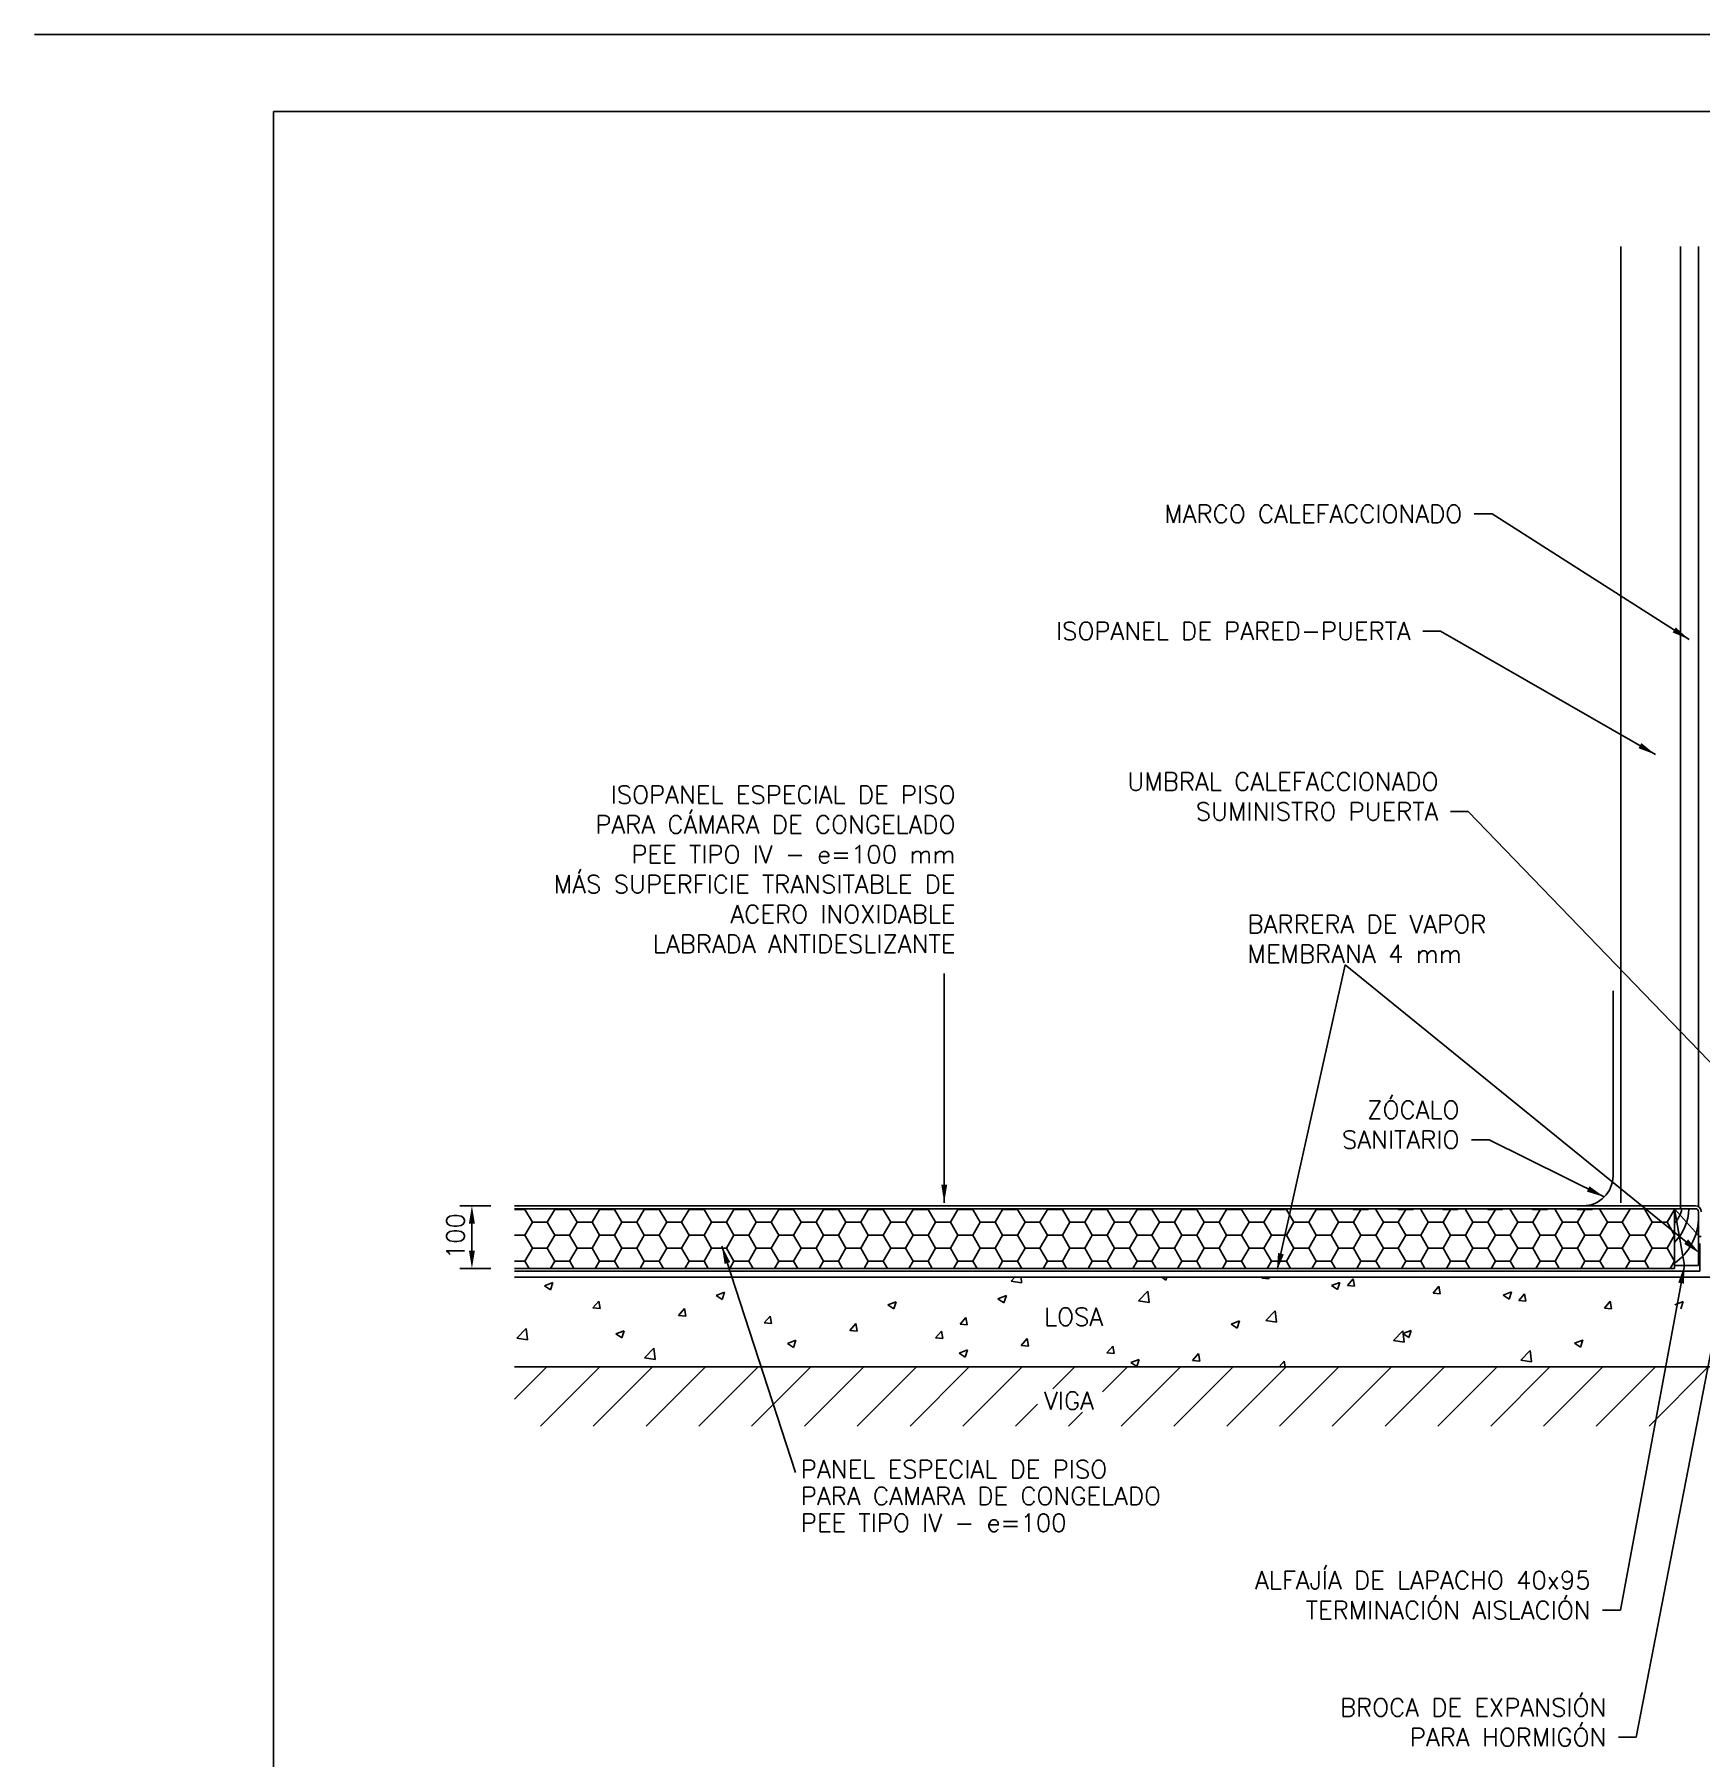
# Model space of a CAD drawing. Extents: x 2682 to 23682, y -29604 to -17724.
# Drawn here: x 6882 to 9672, y -26550 to -23664 of the extents above; entities that cross this region are included whole.
import ezdxf
from ezdxf.enums import TextEntityAlignment as Align

# ---------------------------------------------------------------- set-up
doc = ezdxf.new("R2010")
doc.units = 0
doc.header["$MEASUREMENT"] = 0
doc.header["$PDMODE"] = 33
doc.layers.get('DEFPOINTS').update_dxf_attribs({"linetype": 'CONTINUOUS'})
for name, color, linetype in [('0.6', 15, 'CONTINUOUS'), ('A_tabiq-paneles-fino', 10, 'CONTINUOUS'), ('CA-OIL', 244, 'CONTINUOUS'), ('Eq_camaras', 3, 'CONTINUOUS'), ('FI', 2, 'CONTINUOUS'), ('GR', 9, 'CONTINUOUS'), ('IS', 5, 'CONTINUOUS'), ('MF', 19, 'CONTINUOUS'), ('TX', 13, 'CONTINUOUS')]:
    doc.layers.add(name, color=color, linetype=linetype)
doc.styles.add('ROMANS', font='romans')
doc.styles.get("Standard").update_dxf_attribs({"font": 'ITALIC'})
doc.dimstyles.new('RPM 1-20', dxfattribs={"dimscale": 20, "dimtxt": 1.5, "dimasz": 1.5, "dimexe": 1, "dimexo": 2, "dimgap": 1, "dimtad": 0, "dimdec": 0, "dimtxsty": 'ROMANS', "dimcen": 1.5, "dimclrd": 256, "dimclre": 256, "dimclrt": 256, "dimadec": 0, "dimazin": 0, "dimtfac": 1, "dimtdec": 0, "dimtix": 1, "dimtmove": 2, "dimatfit": 0, "dimfxl": 1, "dimtolj": 1, "dimlwd": -1, "dimlwe": -1, "dimarcsym": 0})
doc.dimstyles.new('RPM 1-50', dxfattribs={"dimscale": 20, "dimtxt": 1.5, "dimasz": 1.5, "dimexe": 1, "dimexo": 2, "dimgap": 1, "dimtad": 0, "dimdec": 0, "dimtxsty": 'ROMANS', "dimcen": 1.5, "dimclrd": 256, "dimclre": 256, "dimclrt": 256, "dimadec": 0, "dimazin": 0, "dimtfac": 1, "dimtdec": 0, "dimtix": 1, "dimtmove": 2, "dimatfit": 0, "dimfxl": 1, "dimtolj": 1, "dimlwd": -1, "dimlwe": -1, "dimarcsym": 0})
doc.dimstyles.get("Standard").update_dxf_attribs({"dimtxt": 0.18, "dimasz": 0.18, "dimexe": 0.18, "dimexo": 0.0625, "dimgap": 0.09, "dimtad": 0, "dimtih": 1, "dimtoh": 1, "dimdec": 4, "dimzin": 0, "dimdsep": 46, "dimtxsty": 'Standard', "dimcen": 0.09, "dimadec": 0, "dimazin": 0, "dimtfac": 1, "dimtdec": 4, "dimtofl": 0, "dimtmove": 0, "dimatfit": 3, "dimfxl": 1, "dimtolj": 1, "dimtzin": 0, "dimarcsym": 0})

# ---------------------------------------------------------------- blocks, each defined once
blk = doc.blocks.new('*D432')
at = {"layer": 'DEFPOINTS', "color": 0, "transparency": 16777216}
for p in [(7686, -25625.6), (7614.5, -25730.6), (7686, -25730.6)]:
    blk.add_point(p, dxfattribs=at)
at = {"layer": 'TX', "transparency": 16777216}
for p, q in [((7646, -25625.6), (7594.5, -25625.6)), ((7614.5, -25655.6), (7614.5, -25700.6)), ((7646, -25730.6), (7594.5, -25730.6))]:
    blk.add_line(p, q, dxfattribs=at)
for points in [[(7609.5, -25655.6), (7619.5, -25655.6), (7614.5, -25625.6)], [(7609.5, -25700.6), (7619.5, -25700.6), (7614.5, -25730.6)]]:
    blk.add_solid(points, dxfattribs=at)
at = {"layer": 'TX', "transparency": 16777216, "insert": (7587, -25676.6), "char_height": 30, "attachment_point": 5, "rotation": 90, "style": 'ROMANS'}
blk.add_mtext('\\A1;100', dxfattribs=at)

msp = doc.modelspace()

# ---------------------------------------------------------------- linework, layer by layer
at = {"layer": '0.6'}
for p, q in [((10982.02535, -23793.22941), (7282.02535, -23793.22941)), ((7282.02535, -23793.22941), (7282.02535, -28933.22941))]:
    msp.add_line(p, q, dxfattribs=at)
at = {"layer": 'A_tabiq-paneles-fino'}
for p, q in [((9628.04879, -25630.56323), (9668.04879, -25675.63665)), ((9628.04879, -25630.56323), (9644.6267, -25725.56323)), ((9628.04879, -25630.56323), (9663.04879, -25630.56323)), ((9628.04879, -25725.56323), (9668.04879, -25725.56323))]:
    msp.add_line(p, q, dxfattribs=at)
msp.add_lwpolyline([(9668.04879, -25635.56323), (9668.04879, -25725.56323)], dxfattribs=at)
for centre, radius, start, end in [((9596.87188, -25623.97804), 43.86772, 315.29214318, 351.36642361), ((9570.49447, -25629.42822), 81.45992, 314.95372454, 359.20164825), ((9575.0287, -25645.40403), 93.08424, 304.72182132, 357.87276602), ((9663.04879, -25635.56323), 5, 0, 90)]:
    msp.add_arc(centre, radius, start, end, dxfattribs=at)
at = {"layer": 'CA-OIL'}
for p, q in [((7686.04821, -25631.73271), (7703.19818, -25631.73271)), ((7715.69817, -25653.38335), (7703.19817, -25631.73271)), ((7703.19818, -25631.73271), (7703.87337, -25630.56323)), ((7703.19818, -25675.03398), (7715.69818, -25653.38334)), ((7715.69818, -25653.38335), (7740.69818, -25653.38335)), ((7753.19817, -25675.03398), (7740.69817, -25653.38335)), ((7740.69818, -25653.38334), (7753.19818, -25631.73271)), ((7753.19817, -25631.73271), (7752.52297, -25630.56323)), ((7753.19818, -25631.73271), (7778.19818, -25631.73271)), ((7790.69817, -25653.38335), (7778.19817, -25631.73271)), ((7778.19818, -25631.73271), (7778.87337, -25630.56323)), ((7778.19818, -25675.03398), (7790.69818, -25653.38334)), ((7790.69818, -25653.38335), (7815.69818, -25653.38335)), ((7828.19817, -25675.03398), (7815.69817, -25653.38335)), ((7815.69818, -25653.38334), (7828.19818, -25631.73271)), ((7828.19817, -25631.73271), (7827.52297, -25630.56323)), ((7828.19818, -25631.73271), (7853.19818, -25631.73271)), ((7865.69817, -25653.38335), (7853.19817, -25631.73271)), ((7853.19818, -25631.73271), (7853.87337, -25630.56323)), ((7853.19818, -25675.03398), (7865.69818, -25653.38334)), ((7865.69818, -25653.38335), (7890.69818, -25653.38335)), ((7903.19817, -25675.03398), (7890.69817, -25653.38335)), ((7890.69818, -25653.38334), (7903.19818, -25631.73271)), ((7903.19817, -25631.73271), (7902.52297, -25630.56323)), ((7903.19818, -25631.73271), (7928.19818, -25631.73271)), ((7940.69817, -25653.38335), (7928.19817, -25631.73271)), ((7928.19818, -25631.73271), (7928.87337, -25630.56323)), ((7928.19818, -25675.03398), (7940.69818, -25653.38334)), ((7940.69818, -25653.38335), (7965.69818, -25653.38335)), ((7978.19817, -25675.03398), (7965.69817, -25653.38335)), ((7965.69818, -25653.38334), (7978.19818, -25631.73271)), ((7978.19817, -25631.73271), (7977.52297, -25630.56323)), ((7978.19818, -25631.73271), (8003.19818, -25631.73271)), ((8015.69817, -25653.38335), (8003.19817, -25631.73271)), ((8003.19818, -25631.73271), (8003.87337, -25630.56323)), ((8003.19818, -25675.03398), (8015.69818, -25653.38334)), ((8015.69818, -25653.38335), (8040.69818, -25653.38335)), ((8053.19817, -25675.03398), (8040.69817, -25653.38335)), ((8040.69818, -25653.38334), (8053.19818, -25631.73271)), ((8053.19817, -25631.73271), (8052.52297, -25630.56323)), ((8053.19818, -25631.73271), (8078.19818, -25631.73271)), ((8090.69817, -25653.38335), (8078.19817, -25631.73271)), ((8078.19818, -25631.73271), (8078.87337, -25630.56323)), ((8078.19818, -25675.03398), (8090.69818, -25653.38334)), ((8090.69818, -25653.38335), (8115.69818, -25653.38335)), ((8128.19817, -25675.03398), (8115.69817, -25653.38335)), ((8115.69818, -25653.38334), (8128.19818, -25631.73271)), ((8128.19817, -25631.73271), (8127.52297, -25630.56323)), ((8128.19818, -25631.73271), (8153.19818, -25631.73271)), ((8165.69817, -25653.38335), (8153.19817, -25631.73271)), ((8153.19818, -25631.73271), (8153.87337, -25630.56323)), ((8153.19818, -25675.03398), (8165.69818, -25653.38334)), ((8165.69818, -25653.38335), (8190.69818, -25653.38335)), ((8203.19817, -25675.03398), (8190.69817, -25653.38335)), ((8190.69818, -25653.38334), (8203.19818, -25631.73271)), ((8203.19817, -25631.73271), (8202.52297, -25630.56323)), ((8203.19818, -25631.73271), (8228.19818, -25631.73271)), ((8240.69817, -25653.38335), (8228.19817, -25631.73271)), ((8228.19818, -25631.73271), (8228.87337, -25630.56323)), ((8228.19818, -25675.03398), (8240.69818, -25653.38334)), ((8240.69818, -25653.38335), (8265.69818, -25653.38335)), ((8278.19817, -25675.03398), (8265.69817, -25653.38335)), ((8265.69818, -25653.38334), (8278.19818, -25631.73271)), ((8278.19817, -25631.73271), (8277.52297, -25630.56323)), ((8278.19818, -25631.73271), (8303.19818, -25631.73271)), ((8315.69817, -25653.38335), (8303.19817, -25631.73271)), ((8303.19818, -25631.73271), (8303.87337, -25630.56323)), ((8303.19818, -25675.03398), (8315.69818, -25653.38334)), ((8315.69818, -25653.38335), (8340.69818, -25653.38335)), ((8353.19817, -25675.03398), (8340.69817, -25653.38335)), ((8340.69818, -25653.38334), (8353.19818, -25631.73271)), ((8353.19817, -25631.73271), (8352.52297, -25630.56323)), ((8353.19818, -25631.73271), (8378.19818, -25631.73271)), ((8390.69817, -25653.38335), (8378.19817, -25631.73271)), ((8378.19818, -25631.73271), (8378.87337, -25630.56323)), ((8378.19818, -25675.03398), (8390.69818, -25653.38334)), ((8390.69818, -25653.38335), (8415.69818, -25653.38335)), ((8428.19817, -25675.03398), (8415.69817, -25653.38335)), ((8415.69818, -25653.38334), (8428.19818, -25631.73271)), ((8428.19817, -25631.73271), (8427.52297, -25630.56323)), ((8428.19818, -25631.73271), (8453.19818, -25631.73271)), ((8465.69817, -25653.38335), (8453.19817, -25631.73271)), ((8453.19818, -25631.73271), (8453.87337, -25630.56323)), ((8453.19818, -25675.03398), (8465.69818, -25653.38334)), ((8465.69818, -25653.38335), (8490.69818, -25653.38335)), ((8503.19817, -25675.03398), (8490.69817, -25653.38335)), ((8490.69818, -25653.38334), (8503.19818, -25631.73271)), ((8503.19817, -25631.73271), (8502.52297, -25630.56323)), ((8503.19818, -25631.73271), (8528.19818, -25631.73271)), ((8540.69817, -25653.38335), (8528.19817, -25631.73271)), ((8528.19818, -25631.73271), (8528.87337, -25630.56323)), ((8528.19818, -25675.03398), (8540.69818, -25653.38334)), ((8540.69818, -25653.38335), (8565.69818, -25653.38335)), ((8578.19817, -25675.03398), (8565.69817, -25653.38335)), ((8565.69818, -25653.38334), (8578.19818, -25631.73271)), ((8578.19817, -25631.73271), (8577.52297, -25630.56323)), ((8578.19818, -25631.73271), (8603.19818, -25631.73271)), ((8615.69817, -25653.38335), (8603.19817, -25631.73271)), ((8603.19817, -25675.03398), (8615.69817, -25653.38334)), ((8603.19817, -25631.73271), (8603.87337, -25630.56323)), ((8615.69818, -25653.38335), (8640.69818, -25653.38335)), ((8640.69817, -25653.38334), (8653.19817, -25631.73271)), ((8653.19817, -25675.03398), (8640.69817, -25653.38335)), ((8653.19817, -25631.73271), (8652.52297, -25630.56323)), ((8653.19818, -25631.73271), (8678.19818, -25631.73271)), ((8678.19817, -25631.73271), (8678.87337, -25630.56323)), ((8690.69817, -25653.38335), (8678.19817, -25631.73271)), ((8678.19817, -25675.03398), (8690.69817, -25653.38334)), ((8690.69818, -25653.38335), (8715.69818, -25653.38335)), ((8715.69817, -25653.38334), (8728.19817, -25631.73271)), ((8728.19817, -25675.03398), (8715.69817, -25653.38335)), ((8728.19817, -25631.73271), (8727.52297, -25630.56323)), ((8728.19818, -25631.73271), (8753.19818, -25631.73271)), ((8753.19817, -25631.73271), (8753.87337, -25630.56323)), ((8765.69817, -25653.38335), (8753.19817, -25631.73271)), ((8753.19817, -25675.03398), (8765.69817, -25653.38334)), ((8765.69818, -25653.38335), (8790.69818, -25653.38335)), ((8790.69817, -25653.38334), (8803.19817, -25631.73271)), ((8803.19817, -25675.03398), (8790.69817, -25653.38335)), ((8803.19817, -25631.73271), (8802.52297, -25630.56323)), ((8803.19818, -25631.73271), (8828.19818, -25631.73271)), ((8828.19817, -25631.73271), (8828.87337, -25630.56323)), ((8840.69817, -25653.38335), (8828.19817, -25631.73271)), ((8828.19817, -25675.03398), (8840.69817, -25653.38334)), ((8840.69818, -25653.38335), (8865.69818, -25653.38335)), ((8865.69817, -25653.38334), (8878.19817, -25631.7327)), ((8878.19817, -25675.03398), (8865.69817, -25653.38335)), ((8878.19817, -25631.73271), (8877.52297, -25630.56323)), ((8878.19818, -25631.73271), (8903.19818, -25631.73271)), ((8903.19817, -25631.7327), (8903.87337, -25630.56323)), ((8915.69817, -25653.38335), (8903.19817, -25631.73271)), ((8903.19817, -25675.03397), (8915.69817, -25653.38334)), ((8915.69818, -25653.38335), (8940.69818, -25653.38335)), ((8940.69817, -25653.38334), (8953.19817, -25631.7327)), ((8953.19817, -25675.03398), (8940.69817, -25653.38335)), ((8953.19817, -25631.73271), (8952.52297, -25630.56323)), ((8953.19818, -25631.73271), (8978.19818, -25631.73271)), ((8978.19817, -25631.7327), (8978.87337, -25630.56323)), ((8990.69817, -25653.38335), (8978.19817, -25631.73271)), ((8978.19817, -25675.03397), (8990.69817, -25653.38334)), ((8990.69818, -25653.38335), (9015.69818, -25653.38335)), ((9015.69817, -25653.38334), (9028.19817, -25631.7327)), ((9028.19817, -25675.03398), (9015.69817, -25653.38335)), ((9028.19817, -25631.73271), (9027.52297, -25630.56323)), ((9028.19818, -25631.73271), (9053.19818, -25631.73271)), ((9053.19817, -25631.7327), (9053.87337, -25630.56323)), ((9065.69817, -25653.38335), (9053.19817, -25631.73271)), ((9053.19817, -25675.03397), (9065.69817, -25653.38334)), ((9065.69818, -25653.38335), (9090.69818, -25653.38335)), ((9090.31846, -25631.73271), (9089.64326, -25630.56323)), ((9090.31847, -25631.73271), (9115.31847, -25631.73271)), ((9090.69817, -25653.38334), (9103.19817, -25631.7327)), ((9103.19817, -25675.03398), (9090.69817, -25653.38335)), ((9115.31846, -25631.7327), (9115.99366, -25630.56323)), ((9140.69817, -25653.38335), (9128.19817, -25631.73271)), ((9128.19817, -25675.03397), (9140.69817, -25653.38334)), ((9140.69818, -25653.38335), (9165.69818, -25653.38335)), ((9165.31846, -25631.73271), (9164.64326, -25630.56323)), ((9165.31847, -25631.73271), (9190.31847, -25631.73271)), ((9165.69817, -25653.38334), (9178.19817, -25631.7327)), ((9178.19817, -25675.03398), (9165.69817, -25653.38335)), ((9190.31846, -25631.7327), (9190.99366, -25630.56323)), ((9215.69817, -25653.38335), (9203.19817, -25631.73271)), ((9203.19817, -25675.03397), (9215.69817, -25653.38334)), ((9215.69818, -25653.38335), (9240.69818, -25653.38335)), ((9240.31846, -25631.73271), (9239.64326, -25630.56323)), ((9240.31847, -25631.73271), (9265.31847, -25631.73271)), ((9240.69817, -25653.38334), (9253.19817, -25631.7327)), ((9253.19817, -25675.03398), (9240.69817, -25653.38335)), ((9265.31846, -25631.7327), (9265.99366, -25630.56323)), ((9290.69817, -25653.38335), (9278.19817, -25631.73271)), ((9278.19817, -25675.03397), (9290.69817, -25653.38334)), ((9290.69818, -25653.38335), (9315.69818, -25653.38335)), ((9315.31846, -25631.73271), (9314.64326, -25630.56323)), ((9315.31847, -25631.73271), (9340.31847, -25631.73271)), ((9315.69817, -25653.38334), (9328.19817, -25631.7327)), ((9328.19817, -25675.03398), (9315.69817, -25653.38335)), ((9340.31846, -25631.7327), (9340.99366, -25630.56323)), ((9365.69817, -25653.38335), (9353.19817, -25631.73271)), ((9353.19817, -25675.03397), (9365.69817, -25653.38334)), ((9365.69818, -25653.38335), (9390.69818, -25653.38335)), ((9390.31846, -25631.73271), (9389.64326, -25630.56323)), ((9390.31847, -25631.73271), (9415.31847, -25631.73271)), ((9390.69817, -25653.38334), (9403.19817, -25631.7327)), ((9403.19817, -25675.03398), (9390.69817, -25653.38335)), ((9415.31846, -25631.7327), (9415.99366, -25630.56323)), ((9440.69817, -25653.38335), (9428.19817, -25631.73271)), ((9428.19817, -25675.03397), (9440.69817, -25653.38334)), ((9440.69818, -25653.38335), (9465.69818, -25653.38335)), ((9465.31846, -25631.73271), (9464.64326, -25630.56323)), ((9465.31847, -25631.73271), (9490.31847, -25631.73271)), ((9465.69817, -25653.38334), (9478.19817, -25631.7327)), ((9478.19817, -25675.03398), (9465.69817, -25653.38335)), ((9490.31846, -25631.7327), (9490.99365, -25630.56323)), ((9515.69817, -25653.38335), (9503.19817, -25631.73271)), ((9503.19817, -25675.03397), (9515.69817, -25653.38334)), ((9515.69818, -25653.38335), (9540.69818, -25653.38335)), ((9540.69817, -25653.38334), (9553.19817, -25631.7327)), ((9553.19817, -25675.03398), (9540.69817, -25653.38335)), ((9590.69817, -25653.38335), (9578.19817, -25631.73271)), ((9578.19817, -25675.03397), (9590.69817, -25653.38334)), ((9590.69818, -25653.38334), (9615.69818, -25653.38334)), ((9628.19817, -25675.03397), (9615.69817, -25653.38334)), ((9615.69818, -25653.38333), (9628.19818, -25631.73269)), ((7686.04821, -25675.03398), (7703.19818, -25675.03398)), ((7715.69817, -25696.68462), (7703.19817, -25675.03398)), ((7740.69818, -25696.68461), (7753.19818, -25675.03398)), ((7753.19818, -25675.03398), (7778.19818, -25675.03398)), ((7790.69817, -25696.68462), (7778.19817, -25675.03398)), ((7815.69818, -25696.68461), (7828.19818, -25675.03398)), ((7828.19818, -25675.03398), (7853.19818, -25675.03398)), ((7865.69817, -25696.68462), (7853.19817, -25675.03398)), ((7890.69818, -25696.68461), (7903.19818, -25675.03398)), ((7903.19818, -25675.03398), (7928.19818, -25675.03398)), ((7940.69817, -25696.68462), (7928.19817, -25675.03398)), ((7965.69818, -25696.68461), (7978.19818, -25675.03398)), ((7978.19818, -25675.03398), (8003.19818, -25675.03398)), ((8015.69817, -25696.68462), (8003.19817, -25675.03398)), ((8040.69818, -25696.68461), (8053.19818, -25675.03398)), ((8053.19818, -25675.03398), (8078.19818, -25675.03398)), ((8090.69817, -25696.68462), (8078.19817, -25675.03398)), ((8115.69818, -25696.68461), (8128.19818, -25675.03398)), ((8128.19818, -25675.03398), (8153.19818, -25675.03398)), ((8165.69817, -25696.68462), (8153.19817, -25675.03398)), ((8190.69818, -25696.68461), (8203.19818, -25675.03398)), ((8203.19818, -25675.03398), (8228.19818, -25675.03398)), ((8240.69817, -25696.68462), (8228.19817, -25675.03398)), ((8265.69818, -25696.68461), (8278.19818, -25675.03398)), ((8278.19818, -25675.03398), (8303.19818, -25675.03398)), ((8315.69817, -25696.68462), (8303.19817, -25675.03398)), ((8340.69818, -25696.68461), (8353.19818, -25675.03398)), ((8353.19818, -25675.03398), (8378.19818, -25675.03398)), ((8390.69817, -25696.68462), (8378.19817, -25675.03398)), ((8415.69818, -25696.68461), (8428.19818, -25675.03398)), ((8428.19818, -25675.03398), (8453.19818, -25675.03398)), ((8465.69817, -25696.68462), (8453.19817, -25675.03398)), ((8490.69818, -25696.68461), (8503.19818, -25675.03398)), ((8503.19818, -25675.03398), (8528.19818, -25675.03398)), ((8540.69817, -25696.68462), (8528.19817, -25675.03398)), ((8565.69818, -25696.68461), (8578.19818, -25675.03398)), ((8578.19818, -25675.03398), (8603.19818, -25675.03398)), ((8615.69817, -25696.68462), (8603.19817, -25675.03398)), ((8640.69817, -25696.68461), (8653.19817, -25675.03398)), ((8653.19818, -25675.03398), (8678.19818, -25675.03398)), ((8690.69817, -25696.68462), (8678.19817, -25675.03398)), ((8715.69817, -25696.68461), (8728.19817, -25675.03398)), ((8728.19818, -25675.03398), (8753.19818, -25675.03398)), ((8765.69817, -25696.68462), (8753.19817, -25675.03398)), ((8790.69817, -25696.68461), (8803.19817, -25675.03398)), ((8803.19818, -25675.03398), (8828.19818, -25675.03398)), ((8840.69817, -25696.68462), (8828.19817, -25675.03398)), ((8865.69817, -25696.68461), (8878.19817, -25675.03397)), ((8878.19818, -25675.03398), (8903.19818, -25675.03398)), ((8915.69817, -25696.68462), (8903.19817, -25675.03398)), ((8940.69817, -25696.68461), (8953.19817, -25675.03397)), ((8953.19818, -25675.03398), (8978.19818, -25675.03398)), ((8990.69817, -25696.68462), (8978.19817, -25675.03398)), ((9015.69817, -25696.68461), (9028.19817, -25675.03397)), ((9028.19818, -25675.03398), (9053.19818, -25675.03398)), ((9065.69817, -25696.68462), (9053.19817, -25675.03398)), ((9090.69817, -25696.68461), (9103.19817, -25675.03397)), ((9103.19818, -25675.03398), (9128.19818, -25675.03398)), ((9140.69817, -25696.68462), (9128.19817, -25675.03398)), ((9165.69817, -25696.68461), (9178.19817, -25675.03397)), ((9178.19818, -25675.03398), (9203.19818, -25675.03398)), ((9215.69817, -25696.68462), (9203.19817, -25675.03398)), ((9240.69817, -25696.68461), (9253.19817, -25675.03397)), ((9253.19818, -25675.03398), (9278.19818, -25675.03398)), ((9290.69817, -25696.68462), (9278.19817, -25675.03398)), ((9315.69817, -25696.68461), (9328.19817, -25675.03397)), ((9328.19818, -25675.03398), (9353.19818, -25675.03398)), ((9365.69817, -25696.68462), (9353.19817, -25675.03398)), ((9390.69817, -25696.68461), (9403.19817, -25675.03397)), ((9403.19818, -25675.03398), (9428.19818, -25675.03398)), ((9440.69817, -25696.68462), (9428.19817, -25675.03398)), ((9465.69817, -25696.68461), (9478.19817, -25675.03397)), ((9478.19818, -25675.03398), (9503.19818, -25675.03398)), ((9515.69817, -25696.68462), (9503.19817, -25675.03398)), ((9540.69817, -25696.68461), (9553.19817, -25675.03397)), ((9553.19818, -25675.03398), (9578.19818, -25675.03398)), ((9590.69817, -25696.68462), (9578.19817, -25675.03398)), ((9615.69818, -25696.6846), (9628.19818, -25675.03396)), ((7703.19818, -25718.33525), (7715.69818, -25696.68461)), ((7715.69818, -25696.68462), (7740.69818, -25696.68462)), ((7753.19817, -25718.33525), (7740.69817, -25696.68462)), ((7778.19818, -25718.33525), (7790.69818, -25696.68461)), ((7790.69818, -25696.68462), (7815.69818, -25696.68462)), ((7828.19817, -25718.33525), (7815.69817, -25696.68462)), ((7853.19818, -25718.33525), (7865.69818, -25696.68461)), ((7865.69818, -25696.68462), (7890.69818, -25696.68462)), ((7903.19817, -25718.33525), (7890.69817, -25696.68462)), ((7928.19818, -25718.33525), (7940.69818, -25696.68461)), ((7940.69818, -25696.68462), (7965.69818, -25696.68462)), ((7978.19817, -25718.33525), (7965.69817, -25696.68462)), ((8003.19818, -25718.33525), (8015.69818, -25696.68461)), ((8015.69818, -25696.68462), (8040.69818, -25696.68462)), ((8053.19817, -25718.33525), (8040.69817, -25696.68462)), ((8078.19818, -25718.33525), (8090.69818, -25696.68461)), ((8090.69818, -25696.68462), (8115.69818, -25696.68462)), ((8128.19817, -25718.33525), (8115.69817, -25696.68462)), ((8153.19818, -25718.33525), (8165.69818, -25696.68461)), ((8165.69818, -25696.68462), (8190.69818, -25696.68462)), ((8203.19817, -25718.33525), (8190.69817, -25696.68462)), ((8228.19818, -25718.33525), (8240.69818, -25696.68461)), ((8240.69818, -25696.68462), (8265.69818, -25696.68462)), ((8278.19817, -25718.33525), (8265.69817, -25696.68462)), ((8303.19818, -25718.33525), (8315.69818, -25696.68461)), ((8315.69818, -25696.68462), (8340.69818, -25696.68462)), ((8353.19817, -25718.33525), (8340.69817, -25696.68462)), ((8378.19818, -25718.33525), (8390.69818, -25696.68461)), ((8390.69818, -25696.68462), (8415.69818, -25696.68462)), ((8428.19817, -25718.33525), (8415.69817, -25696.68462)), ((8453.19818, -25718.33525), (8465.69818, -25696.68461)), ((8465.69818, -25696.68462), (8490.69818, -25696.68462)), ((8503.19817, -25718.33525), (8490.69817, -25696.68462)), ((8528.19818, -25718.33525), (8540.69818, -25696.68461)), ((8540.69818, -25696.68462), (8565.69818, -25696.68462)), ((8578.19817, -25718.33525), (8565.69817, -25696.68462)), ((8603.19817, -25718.33525), (8615.69817, -25696.68461)), ((8615.69818, -25696.68462), (8640.69818, -25696.68462)), ((8653.19817, -25718.33525), (8640.69817, -25696.68462)), ((8678.19817, -25718.33525), (8690.69817, -25696.68461)), ((8690.69818, -25696.68462), (8715.69818, -25696.68462)), ((8728.19817, -25718.33525), (8715.69817, -25696.68462)), ((8753.19817, -25718.33525), (8765.69817, -25696.68461)), ((8765.69818, -25696.68462), (8790.69818, -25696.68462)), ((8803.19817, -25718.33525), (8790.69817, -25696.68462)), ((8828.19817, -25718.33525), (8840.69817, -25696.68461)), ((8840.69818, -25696.68462), (8865.69818, -25696.68462)), ((8878.19817, -25718.33525), (8865.69817, -25696.68462)), ((8903.19817, -25718.33525), (8915.69817, -25696.68461)), ((8915.69818, -25696.68462), (8940.69818, -25696.68462)), ((8953.19817, -25718.33525), (8940.69817, -25696.68462)), ((8978.19817, -25718.33524), (8990.69817, -25696.68461)), ((8990.69818, -25696.68462), (9015.69818, -25696.68462)), ((9028.19817, -25718.33525), (9015.69817, -25696.68462)), ((9053.19817, -25718.33524), (9065.69817, -25696.68461)), ((9065.69818, -25696.68462), (9090.69818, -25696.68462)), ((9103.19817, -25718.33525), (9090.69817, -25696.68462)), ((9128.19817, -25718.33524), (9140.69817, -25696.68461)), ((9140.69818, -25696.68462), (9165.69818, -25696.68462)), ((9178.19817, -25718.33525), (9165.69817, -25696.68462)), ((9203.19817, -25718.33524), (9215.69817, -25696.68461)), ((9215.69818, -25696.68462), (9240.69818, -25696.68462)), ((9253.19817, -25718.33525), (9240.69817, -25696.68462)), ((9278.19817, -25718.33524), (9290.69817, -25696.68461)), ((9290.69818, -25696.68462), (9315.69818, -25696.68462)), ((9328.19817, -25718.33525), (9315.69817, -25696.68462)), ((9353.19817, -25718.33524), (9365.69817, -25696.68461)), ((9365.69818, -25696.68462), (9390.69818, -25696.68462)), ((9403.19817, -25718.33525), (9390.69817, -25696.68462)), ((9428.19817, -25718.33524), (9440.69817, -25696.68461)), ((9440.69818, -25696.68462), (9465.69818, -25696.68462)), ((9478.19817, -25718.33525), (9465.69817, -25696.68462)), ((9503.19817, -25718.33524), (9515.69817, -25696.68461)), ((9515.69818, -25696.68462), (9540.69818, -25696.68462)), ((9553.19817, -25718.33525), (9540.69817, -25696.68462)), ((9578.19817, -25718.33524), (9590.69817, -25696.68461)), ((9590.69818, -25696.68461), (9615.69818, -25696.68461)), ((9628.19817, -25718.33524), (9615.69817, -25696.68461)), ((7686.04821, -25718.33525), (7703.19818, -25718.33525)), ((7710.2586, -25730.56323), (7703.19878, -25718.33525)), ((7746.13893, -25730.56323), (7753.19877, -25718.33523)), ((7753.19818, -25718.33525), (7778.19818, -25718.33525)), ((7785.25858, -25730.56323), (7778.19875, -25718.33525)), ((7821.13891, -25730.56323), (7828.19875, -25718.33523)), ((7828.19818, -25718.33525), (7853.19818, -25718.33525)), ((7860.25855, -25730.56323), (7853.19873, -25718.33525)), ((7896.13888, -25730.56323), (7903.19872, -25718.33523)), ((7903.19818, -25718.33525), (7928.19818, -25718.33525)), ((7935.25853, -25730.56323), (7928.1987, -25718.33525)), ((7971.13886, -25730.56323), (7978.1987, -25718.33523)), ((7978.19818, -25718.33525), (8003.19818, -25718.33525)), ((8010.2585, -25730.56323), (8003.19868, -25718.33525)), ((8046.13883, -25730.56323), (8053.19867, -25718.33523)), ((8053.19818, -25718.33525), (8078.19818, -25718.33525)), ((8085.25848, -25730.56323), (8078.19865, -25718.33525)), ((8121.13881, -25730.56323), (8128.19865, -25718.33523)), ((8128.19818, -25718.33525), (8153.19818, -25718.33525)), ((8160.25845, -25730.56323), (8153.19862, -25718.33525)), ((8196.13878, -25730.56323), (8203.19862, -25718.33523)), ((8203.19818, -25718.33525), (8228.19818, -25718.33525)), ((8235.25843, -25730.56323), (8228.1986, -25718.33525)), ((8271.13876, -25730.56323), (8278.1986, -25718.33523)), ((8278.19818, -25718.33525), (8303.19818, -25718.33525)), ((8310.2584, -25730.56323), (8303.19857, -25718.33525)), ((8346.13873, -25730.56323), (8353.19857, -25718.33523)), ((8353.19818, -25718.33525), (8378.19818, -25718.33525)), ((8385.25838, -25730.56323), (8378.19855, -25718.33525)), ((8421.13871, -25730.56323), (8428.19855, -25718.33523)), ((8428.19818, -25718.33525), (8453.19818, -25718.33525)), ((8460.25835, -25730.56323), (8453.19852, -25718.33525)), ((8496.13868, -25730.56323), (8503.19852, -25718.33523)), ((8503.19818, -25718.33525), (8528.19818, -25718.33525)), ((8535.25832, -25730.56323), (8528.1985, -25718.33525)), ((8571.13866, -25730.56323), (8578.19849, -25718.33523)), ((8578.19818, -25718.33525), (8603.19818, -25718.33525)), ((8610.2583, -25730.56323), (8603.19847, -25718.33525)), ((8646.13863, -25730.56323), (8653.19847, -25718.33523)), ((8653.19818, -25718.33525), (8678.19818, -25718.33525)), ((8685.25827, -25730.56323), (8678.19845, -25718.33525)), ((8721.1386, -25730.56323), (8728.19844, -25718.33523)), ((8728.19818, -25718.33525), (8753.19818, -25718.33525)), ((8760.25825, -25730.56323), (8753.19842, -25718.33525)), ((8796.13858, -25730.56323), (8803.19842, -25718.33523)), ((8803.19818, -25718.33525), (8828.19818, -25718.33525)), ((8835.25822, -25730.56323), (8828.1984, -25718.33525)), ((8871.13855, -25730.56323), (8878.19839, -25718.33523)), ((8878.19818, -25718.33525), (8903.19818, -25718.33525)), ((8910.2582, -25730.56323), (8903.19837, -25718.33525)), ((8946.13853, -25730.56323), (8953.19837, -25718.33523)), ((8953.19818, -25718.33525), (8978.19818, -25718.33525)), ((8985.25817, -25730.56323), (8978.19834, -25718.33525)), ((9021.1385, -25730.56323), (9028.19834, -25718.33523)), ((9028.19818, -25718.33525), (9053.19818, -25718.33525)), ((9060.25815, -25730.56323), (9053.19832, -25718.33525)), ((9096.13848, -25730.56323), (9103.19832, -25718.33523)), ((9103.19818, -25718.33525), (9128.19818, -25718.33525)), ((9135.25812, -25730.56323), (9128.19829, -25718.33525)), ((9171.13845, -25730.56323), (9178.19829, -25718.33523)), ((9178.19818, -25718.33525), (9203.19818, -25718.33525)), ((9210.2581, -25730.56323), (9203.19827, -25718.33525)), ((9246.13843, -25730.56323), (9253.19827, -25718.33523)), ((9253.19818, -25718.33525), (9278.19818, -25718.33525)), ((9285.25807, -25730.56323), (9278.19824, -25718.33525)), ((9321.1384, -25730.56323), (9328.19824, -25718.33523)), ((9328.19818, -25718.33525), (9353.19818, -25718.33525)), ((9360.25804, -25730.56323), (9353.19822, -25718.33525)), ((9396.13838, -25730.56323), (9403.19822, -25718.33523)), ((9403.19818, -25718.33525), (9428.19818, -25718.33525)), ((9435.25802, -25730.56323), (9428.19819, -25718.33525)), ((9471.13835, -25730.56323), (9478.19819, -25718.33523)), ((9478.19818, -25718.33525), (9503.19818, -25718.33525)), ((9510.25799, -25730.56323), (9503.19817, -25718.33525)), ((9546.13833, -25730.56323), (9553.19816, -25718.33523)), ((9553.19818, -25718.33525), (9578.19818, -25718.33525)), ((9585.25799, -25730.56323), (9578.19817, -25718.33525)), ((9621.13832, -25730.56323), (9628.19816, -25718.33523)), ((9621.13834, -25730.56323), (9628.19817, -25718.33524))]:
    msp.add_line(p, q, dxfattribs=at)
at = {"layer": 'Eq_camaras'}
for p, q in [((9670.40121, -25689.0069), (9670.40121, -25735.01228)), ((9670.40121, -25735.01228), (7686.04821, -25735.01228))]:
    msp.add_line(p, q, dxfattribs=at)
at = {"layer": 'FI'}
for p, q in [((6882.01548, -23663.99649), (11082.02535, -23663.99649)), ((6882.06483, -23663.99649), (11082.0747, -23663.99649)), ((8674.2699, -23663.99649), (11082.04509, -23663.99649))]:
    msp.add_line(p, q, dxfattribs=at)
at = {"layer": 'GR'}
for p, q in [((9525.16908, -25575.56323), (9525.16908, -25265.76248)), ((9663.04879, -25625.56323), (7686.04821, -25625.56323)), ((9673.04879, -25677.38153), (9668.04879, -25677.38153)), ((10708.96468, -25745.38045), (7686.04821, -25745.38045)), ((9788.04879, -25895.38045), (7686.04821, -25895.38045))]:
    msp.add_line(p, q, dxfattribs=at)
for centre, radius, start, end in [((9475.16908, -25575.56323), 50, 270, 0), ((9663.04879, -25635.56323), 10, 0, 90)]:
    msp.add_arc(centre, radius, start, end, dxfattribs=at)
at = {"layer": 'IS'}
for p, q in [((9538.04879, -24019.28572), (9538.04879, -25620.56323)), ((9638.04879, -24019.28572), (9638.04879, -25630.56323)), ((9668.04879, -24019.28572), (9668.04879, -25625.56323)), ((9628.04879, -25630.56323), (7686.04821, -25630.56323)), ((9628.04879, -25630.56323), (9628.04879, -25730.56323)), ((9627.98629, -25730.56323), (7685.98571, -25730.56323))]:
    msp.add_line(p, q, dxfattribs=at)
at = {"layer": 'MF'}
for p, q in [((7736.04845, -25759.74058), (7745.9969, -25766.4509)), ((7736.04846, -25759.74058), (7750.05216, -25754.36506)), ((7745.99816, -25766.44179), (7750.05342, -25754.35595)), ((8517.23303, -25751.76742), (8523.3613, -25745.38045)), ((8517.23303, -25751.76742), (8535.02038, -25754.52607)), ((8535.02172, -25754.51927), (8533.95857, -25745.38045)), ((8730.68124, -25784.87122), (8746.25894, -25768.63591)), ((8748.4699, -25787.6232), (8746.26026, -25768.62924)), ((8769.47427, -25745.38045), (8776.31904, -25749.99731)), ((8776.3203, -25749.989), (8777.86665, -25745.38045)), ((8937.02821, -25746.74939), (8938.17689, -25745.38045)), ((8937.02821, -25746.74939), (8948.98255, -25747.79526)), ((8948.98381, -25747.78706), (8948.53988, -25745.38045)), ((9053.79648, -25759.30454), (9067.80019, -25753.92902)), ((9053.79648, -25759.30454), (9063.74493, -25766.01486)), ((9063.74617, -25766.00677), (9067.80144, -25753.92094)), ((9080.48025, -25759.29982), (9090.12206, -25747.80915)), ((9080.48025, -25759.29982), (9092.43459, -25760.34569)), ((9092.43583, -25760.3376), (9090.12332, -25747.80107)), ((9223.93229, -25771.85024), (9233.5741, -25760.35958)), ((9235.88786, -25772.88814), (9233.57535, -25760.35161)), ((7817.16219, -25796.7844), (7826.804, -25785.29373)), ((7817.16219, -25796.7844), (7829.11652, -25797.83027)), ((7829.11775, -25797.82119), (7826.80524, -25785.28466)), ((7960.61422, -25809.33483), (7970.25604, -25797.84416)), ((7972.56978, -25810.37173), (7970.25726, -25797.8352)), ((8023.47434, -25775.75813), (8037.47805, -25770.38261)), ((8023.47434, -25775.75813), (8033.42279, -25782.46845)), ((8033.42403, -25782.45956), (8037.47929, -25770.37373)), ((8310.90023, -25791.77568), (8324.90394, -25786.40016)), ((8310.90023, -25791.77568), (8320.84868, -25798.48599)), ((8320.8499, -25798.47733), (8324.90517, -25786.3915)), ((8495.38637, -25781.34246), (8509.39008, -25775.96694)), ((8495.38637, -25781.34246), (8505.33482, -25788.05277)), ((8505.33604, -25788.04411), (8509.39131, -25775.95828)), ((8730.68124, -25784.87122), (8748.46859, -25787.62987)), ((9223.93229, -25771.85025), (9235.88662, -25772.89612)), ((9341.22237, -25775.32209), (9355.22607, -25769.94657)), ((9341.22237, -25775.32209), (9351.17082, -25782.0324)), ((9351.17204, -25782.02455), (9355.22731, -25769.93872)), ((9367.38432, -25784.40067), (9377.02614, -25772.91001)), ((9367.38432, -25784.40067), (9379.33866, -25785.44654)), ((9379.33988, -25785.43868), (9377.02737, -25772.90214)), ((9510.83636, -25796.9511), (9520.47817, -25785.46043)), ((9510.83636, -25796.9511), (9522.7907, -25797.99697)), ((9522.79191, -25797.98922), (9520.4794, -25785.45268)), ((9628.64826, -25791.33963), (9642.65196, -25785.96412)), ((9638.59791, -25798.04232), (9642.65318, -25785.95649)), ((7960.61422, -25809.33483), (7972.56856, -25810.3807)), ((8104.06626, -25821.88526), (8113.70807, -25810.39459)), ((8104.06626, -25821.88526), (8116.0206, -25822.93113)), ((8116.0218, -25822.92227), (8113.70929, -25810.38574)), ((8247.5183, -25834.43568), (8257.16011, -25822.94502)), ((8259.47383, -25835.47281), (8257.16132, -25822.93628)), ((8432.00444, -25824.00246), (8441.64625, -25812.5118)), ((8432.00444, -25824.00247), (8443.95878, -25825.04833)), ((8443.95997, -25825.03959), (8441.64746, -25812.50306)), ((8885.752, -25823.81077), (8899.75571, -25818.43525)), ((8885.752, -25823.81077), (8895.70045, -25830.52109)), ((8895.70164, -25830.51287), (8899.75691, -25818.42704)), ((8944.12945, -25817.97502), (8959.70715, -25801.73971)), ((8944.12945, -25817.97503), (8961.9168, -25820.73368)), ((8961.91808, -25820.72714), (8959.70844, -25801.73318)), ((7689.95602, -25847.27973), (7705.53371, -25831.04442)), ((7689.95602, -25847.27973), (7707.74337, -25850.03838)), ((7707.74464, -25850.03103), (7705.535, -25831.03707)), ((7855.42986, -25840.26436), (7865.37831, -25846.97468)), ((7855.42987, -25840.26436), (7869.43357, -25834.88884)), ((7865.3795, -25846.96566), (7869.43477, -25834.87983)), ((8142.85575, -25856.28191), (8156.85946, -25850.90639)), ((8152.80537, -25862.98343), (8156.86064, -25850.8976)), ((8247.5183, -25834.43569), (8259.47263, -25835.48155)), ((8390.97033, -25846.98611), (8400.61215, -25835.49544)), ((8390.97033, -25846.98611), (8402.92467, -25848.03198)), ((8402.92585, -25848.02335), (8400.61334, -25835.48682)), ((8534.42237, -25859.53654), (8544.06418, -25848.04587)), ((8546.37788, -25860.57389), (8544.06537, -25848.03736)), ((9157.57766, -25851.07883), (9173.15536, -25834.84352)), ((9157.57766, -25851.07883), (9175.36501, -25853.83748)), ((9175.36626, -25853.83108), (9173.15662, -25834.83711)), ((9173.17789, -25839.82832), (9187.1816, -25834.4528)), ((9173.17789, -25839.82832), (9183.12634, -25846.53863)), ((9183.12752, -25846.53065), (9187.18278, -25834.44481)), ((9460.60378, -25855.84587), (9474.60749, -25850.47035)), ((9460.60378, -25855.84587), (9470.55223, -25862.55618)), ((9470.55339, -25862.54842), (9474.60865, -25850.46259)), ((7903.40423, -25880.38353), (7918.98192, -25864.14822)), ((7903.40423, -25880.38354), (7921.19158, -25883.14219)), ((7921.19282, -25883.13497), (7918.98318, -25864.14101)), ((8142.85575, -25856.28191), (8152.8042, -25862.99222)), ((8430.28164, -25872.29945), (8444.28535, -25866.92394)), ((8430.28164, -25872.29946), (8440.23009, -25879.00977)), ((8440.23125, -25879.0012), (8444.28651, -25866.91537)), ((8534.42237, -25859.53654), (8546.37671, -25860.58241)), ((8677.87441, -25872.08696), (8687.51622, -25860.5963)), ((8677.87441, -25872.08697), (8689.82874, -25873.13284)), ((8689.8299, -25873.12443), (8687.51739, -25860.58789)), ((8717.70753, -25888.317), (8731.71123, -25882.94148)), ((8727.65712, -25895.01897), (8731.71238, -25882.93314)), ((8821.32644, -25884.63739), (8830.96826, -25873.14672)), ((8821.32644, -25884.63739), (8833.28078, -25885.68326)), ((8833.28193, -25885.67497), (8830.96942, -25873.13843)), ((9371.02587, -25884.18263), (9386.60357, -25867.94732)), ((9371.02587, -25884.18263), (9388.81322, -25886.94128)), ((9388.81444, -25886.93501), (9386.6048, -25867.94105)), ((7686.04821, -25949.57444), (7740.2422, -25895.38045)), ((7729.35362, -25994.65738), (7828.63054, -25895.38045)), ((7817.74196, -25994.65738), (7917.01889, -25895.38045)), ((7906.13031, -25994.65738), (8005.40724, -25895.38045)), ((7994.51866, -25994.65738), (8093.79559, -25895.38045)), ((8082.90701, -25994.65738), (8182.18393, -25895.38045)), ((8171.29535, -25994.65738), (8270.57228, -25895.38045)), ((8259.6837, -25994.65738), (8358.96063, -25895.38045)), ((8348.07205, -25994.65738), (8447.34898, -25895.38045)), ((8436.4604, -25994.65738), (8535.73732, -25895.38045)), ((8587.19707, -25932.30905), (8624.12567, -25895.38045)), ((8670.43903, -25937.45544), (8712.51402, -25895.38045)), ((8701.62544, -25994.65738), (8800.90237, -25895.38045)), ((8717.70752, -25888.317), (8727.65598, -25895.02732)), ((8790.01379, -25994.65738), (8889.29072, -25895.38045)), ((8878.40213, -25994.65738), (8977.67906, -25895.38045)), ((8966.29504, -25895.38045), (8974.42029, -25885.69715)), ((8966.79048, -25994.65738), (9066.06741, -25895.38045)), ((8976.20915, -25895.38045), (8974.42144, -25885.68897)), ((9055.17883, -25994.65738), (9154.45576, -25895.38045)), ((9143.56718, -25994.65738), (9242.84411, -25895.38045)), ((9231.95553, -25994.65738), (9331.23245, -25895.38045)), ((9320.34387, -25994.65738), (9419.6208, -25895.38045)), ((9408.73222, -25994.65738), (9508.00915, -25895.38045)), ((9497.12057, -25994.65738), (9596.3975, -25895.38045)), ((9585.50892, -25994.65738), (9684.78584, -25895.38045)), ((8524.84874, -25994.65738), (8561.66915, -25957.83697)), ((8613.23709, -25994.65738), (8636.83313, -25971.06134))]:
    msp.add_line(p, q, dxfattribs=at)
at = {"layer": 'TX'}
for points in [[(8969.17153, -25705.81857), (9076.9129, -25221.89666)], [(9647.65246, -25685.80327), (9076.9129, -25221.89666)]]:
    msp.add_lwpolyline(points, dxfattribs=at)
for points in [[(9650.91204, -25682.01181), (9670.40121, -25705.36074), (9644.39288, -25689.59473)], [(8974.03715, -25706.96998), (8962.26304, -25735.01228), (8964.30592, -25704.66715)]]:
    msp.add_solid(points, dxfattribs=at)

# ---------------------------------------------------------------- texts
at = {"layer": 'TX', "style": 'ROMANS'}
for s, p in [('LOSA', (8572.54277, -25811.53459)), ('VIGA', (8572.54277, -25952.05217)), ('PANEL ESPECIAL DE PISO', (8165.26254, -26066.92037)), ('PARA CAMARA DE CONGELADO', (8165.26254, -26111.74378)), ('PEE TIPO IV - e=100', (8165.26254, -26156.56719))]:
    msp.add_text(s, height=30, dxfattribs=at).set_placement(p, align=Align.MIDDLE_LEFT)
at = {"layer": 'TX', "char_height": 30, "style": 'ROMANS'}
for s, insert, attachment_point in [('\\A1;MARCO CALEFACCIONADO', (9272.68873, -24481.96108), 9), ('\\A1;ISOPANEL DE PARED-PUERTA', (9186.52004, -24678.12203), 9), ('UMBRAL CALEFACCIONADO\\PSUMINISTRO PUERTA', (9232.84843, -24980.31291), 9), ('ISOPANEL ESPECIAL DE PISO\\PPARA CÁMARA DE CONGELADO\\PPEE TIPO IV - e=100 mm\\PMÁS SUPERFICIE TRANSITABLE DE \\PACERO INOXIDABLE \\PLABRADA ANTIDESLIZANTE', (8424.12744, -25202.16277), 9), ('BARRERA DE VAPOR\\PMEMBRANA 4 mm', (8913.23925, -25138.89039), 1), ('\\A1;ZÓCALO\\PSANITARIO', (9267.99267, -25529.96974), 9), ('ALFAJÍA DE LAPACHO 40x95\\PTERMINACIÓN AISLACIÓN', (9487.7168, -26317.75807), 9), ('\\A1;BROCA DE EXPANSIÓN\\PPARA HORMIGÓN', (9514.14622, -26530.77618), 9)]:
    msp.add_mtext(s, dxfattribs=dict(at, insert=insert, attachment_point=attachment_point))

# ---------------------------------------------------------------- dimensions: what is measured, and where the dimension line sits
at = {"layer": 'TX'}
dim = msp.add_linear_dim(base=(7614.46682, -25730.56323), p1=(7686.04821, -25625.56323), p2=(7686.04821, -25730.56323), angle=90, text='100', dimstyle='RPM 1-20', dxfattribs=at)
dim.commit()
dim.dimension.update_dxf_attribs({"geometry": '*D432', "text_midpoint": (7587.00539, -25676.61634), "dimtype": 160})

# ---------------------------------------------------------------- leaders
at = {"layer": 'TX', "annotation_type": 0, "has_hookline": 1, "hookline_direction": 1, "text_width": 551.42857}
msp.add_leader([(9652.89772, -24677.36376), (9322.68873, -24466.96108), (9292.68873, -24466.96108)], dimstyle='RPM 1-50', dxfattribs=at)
at = {"layer": 'TX', "annotation_type": 0, "has_hookline": 1, "hookline_direction": 1}
for points, text_width in [([(9596.31815, -24870.04657), (9236.52004, -24663.12203), (9206.52004, -24663.12203)], 667.14286), ([(9700.58757, -25627.56323), (9700.58757, -25398.83133), (9282.84843, -24965.31291), (9252.84843, -24965.31291)], 575.71429), ([(9510.52442, -25610.91857), (9317.99267, -25514.96974), (9287.99267, -25514.96974)], 210), ([(9644.66346, -25725.77389), (9537.7168, -26302.75807), (9507.7168, -26302.75807)], 640), ([(9708.54879, -25770.38045), (9564.14622, -26515.77618), (9534.14622, -26515.77618)], 497.14286)]:
    msp.add_leader(points, dimstyle='RPM 1-50', override={"dimgap": 1, "dimtad": 0}, dxfattribs=dict(at, text_width=text_width))
at = {"layer": 'TX'}
for points in [[(8405.37342, -25620.56323), (8405.37342, -25236.46907)], [(8033.00709, -25693.03707), (8156.15805, -26072.1344)]]:
    msp.add_leader(points, dimstyle='Standard', override={"dimtxt": 30, "dimasz": 30, "dimgap": 15, "dimtad": 0, "dimtih": 0, "dimdec": 0, "dimtxsty": 'ROMANS', "dimtdec": 0, "dimtix": 1, "dimtmove": 2}, dxfattribs=at)

doc.saveas('drawing.dxf')
